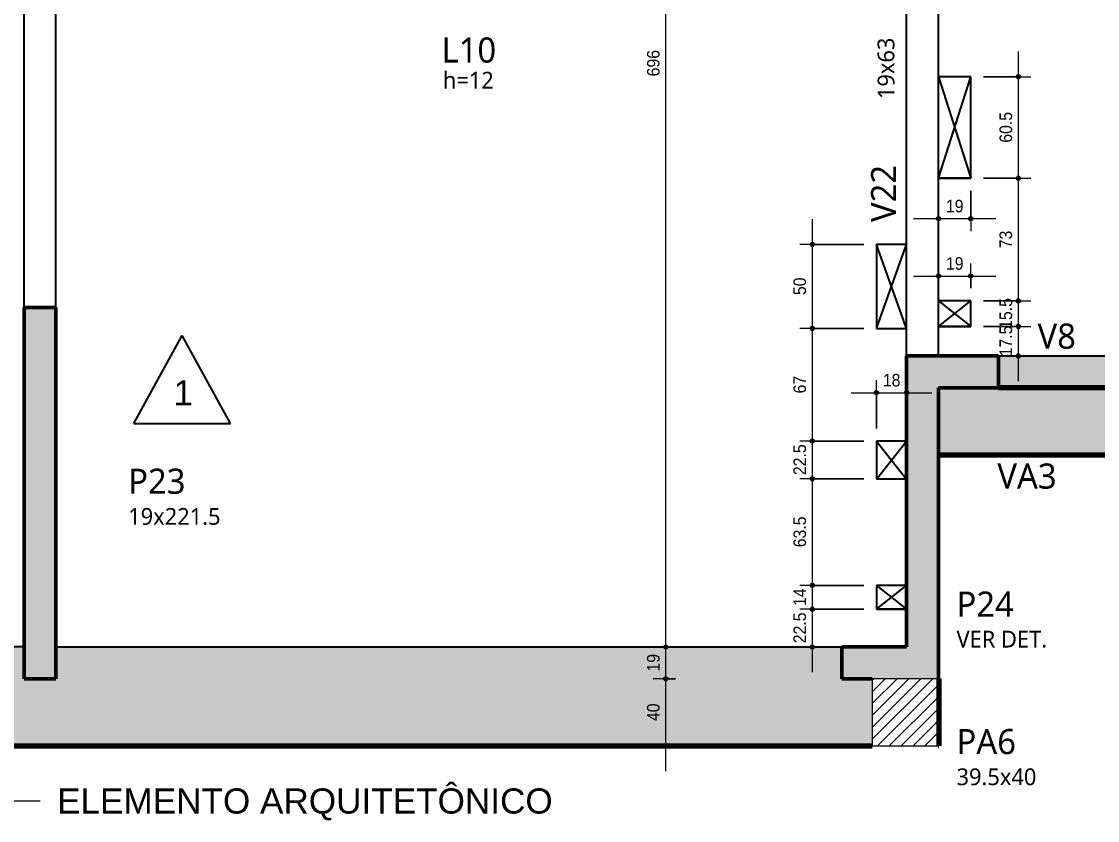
# Model space of a CAD drawing. Header units: centimetres. Extents: x -1984 to 34419, y -3196 to 88064.
# Drawn here: x 443 to 1084, y -1000 to -524 of the extents above; entities that cross this region are included whole.
import ezdxf

# ---------------------------------------------------------------- set-up
doc = ezdxf.new("R2010")
doc.units = ezdxf.units.CM
doc.linetypes.add('Traço', pattern=[0.635, 0.3175, -0.3175])
for name, color, linetype, lineweight in [('A-ANNO-DIMS', 7, 'Continuous', 9), ('A-ANNO-DIMS-50', 7, 'Continuous', 9), ('A-DETL-GENF', 7, 'Continuous', 18), ('A-DETL-THIN', 7, 'Continuous', 25), ('A-FLOR', 7, 'Continuous', 25), ('A-FLOR-IDEN', 7, 'Continuous', 9), ('G-ANNO-TEXT', 7, 'Continuous', 9), ('S-BEAM', 7, 'Continuous', 25), ('S-BEAM-HDLN', 7, 'Traço', 25), ('S-BEAM-IDEN', 7, 'Continuous', 9), ('S-COLS', 7, 'Continuous', 25), ('S-COLS-IDEN', 7, 'Continuous', 9)]:
    doc.layers.add(name, color=color, linetype=linetype, lineweight=lineweight)
doc.layers.add('A-DETL', color=7, linetype='Continuous', lineweight=18, true_color=0x00a600)
doc.styles.add('Arial', font='arial.ttf', dxfattribs={"height": 15})
doc.styles.add('Arial_1', font='arial.ttf', dxfattribs={"width": 0.9, "height": 7.5})
doc.styles.add('Gadugi', font='gadugi.ttf', dxfattribs={"height": 15})
doc.styles.add('Gadugi_1', font='gadugi.ttf', dxfattribs={"height": 10})
doc.styles.add('Gadugi_2', font='gadugi.ttf', dxfattribs={"height": 0.2})
doc.dimstyles.new('PED_1_5mm_ESQ', dxfattribs={"dimscale": 30.48, "dimtxt": 7.651945, "dimasz": 0.328084, "dimexe": 0.246063, "dimexo": 0.246063, "dimgap": 0.049213, "dimtad": 1, "dimdec": 1, "dimrnd": 0.5, "dimdsep": 46, "dimtxsty": 'Arial_1', "dimblk1": 'DOTSMALL', "dimblk2": 'DOTSMALL', "dimsah": 1, "dimcen": 0.09, "dimdle": 0.492126, "dimazin": 0, "dimtfac": 1, "dimtdec": 4, "dimtix": 1, "dimtmove": 0, "dimatfit": 3, "dimfxl": 1, "dimtvp": 1, "dimtolj": 1, "dimtzin": 0, "dimarcsym": 2})

# ---------------------------------------------------------------- blocks, each defined once
blk = doc.blocks.new('PED_TAG_PILAR_R04 - PILAR VER DET_-2523782-PL F 001 - FORMA DO 4º PAVIMENTO')
at = {"layer": 'S-COLS-IDEN', "insert": (0.115, -0.633), "char_height": 0.2, "width": 1.37089, "attachment_point": 1, "style": 'Gadugi_2'}
blk.add_mtext('VER DET.', dxfattribs=at)
blk = doc.blocks.new('DIMBLOCK41-PL F 001 - FORMA DO 4º PAVIMENTO')
at = {"layer": 'A-ANNO-DIMS-50'}
h = blk.add_hatch(color=256, dxfattribs=at)
edge = h.paths.add_edge_path(flags=0)
edge.add_arc((1229.93, -181.88), 1.25, 0, 360)
h = blk.add_hatch(color=256, dxfattribs=at)
edge = h.paths.add_edge_path(flags=0)
edge.add_arc((1229.93, -723.38), 1.25, 0, 360)
for p, q in [((997.15, -181.88), (1237.43, -181.88)), ((1229.93, -181.88), (997.15, -181.88)), ((1229.93, -723.38), (1229.93, -181.88)), ((1235.66, -723.38), (1222.43, -723.38)), ((1229.93, -723.38), (1235.66, -723.38))]:
    blk.add_line(p, q, dxfattribs=at)
for centre in [(1229.93, -181.88), (1229.93, -723.38)]:
    blk.add_circle(centre, 1.25, dxfattribs=at)
at = {"layer": 'A-ANNO-DIMS-50', "color": 0, "insert": (1218.7, -464.29), "char_height": 7.5, "width": 27.9708, "attachment_point": 1, "rotation": 90, "line_spacing_factor": 0.941778, "style": 'Arial_1'}
blk.add_mtext('541.5', dxfattribs=at)
blk = doc.blocks.new('_DotSmall')
at = {"color": 0, "linetype": 'ByBlock', "const_width": 0.5}
blk.add_lwpolyline([(-0.0625, 0, 1), (0.0625, 0, 1)], format="xyb", close=True, dxfattribs=at)
blk = doc.blocks.new('DIMBLOCK48-PL F 001 - FORMA DO 4º PAVIMENTO')
at = {"layer": 'A-ANNO-DIMS-50'}
h = blk.add_hatch(color=256, dxfattribs=at)
edge = h.paths.add_edge_path(flags=0)
edge.add_arc((827, -915.95), 1.25, 0, 360)
h = blk.add_hatch(color=256, dxfattribs=at)
edge = h.paths.add_edge_path(flags=0)
edge.add_arc((827, -955.95), 1.25, 0, 360)
for p, q in [((832.73, -915.95), (819.5, -915.95)), ((827, -970.95), (827, -915.95)), ((827, -915.95), (832.73, -915.95)), ((832.73, -955.95), (819.5, -955.95)), ((827, -955.95), (832.73, -955.95))]:
    blk.add_line(p, q, dxfattribs=at)
for centre in [(827, -915.95), (827, -955.95)]:
    blk.add_circle(centre, 1.25, dxfattribs=at)
at = {"layer": 'A-ANNO-DIMS-50', "color": 0, "insert": (815.76, -941.13), "char_height": 7.5, "width": 12.4315, "attachment_point": 1, "rotation": 90, "line_spacing_factor": 0.941778, "style": 'Arial_1'}
blk.add_mtext('40', dxfattribs=at)
blk = doc.blocks.new('DIMBLOCK49-PL F 001 - FORMA DO 4º PAVIMENTO')
at = {"layer": 'A-ANNO-DIMS-50'}
h = blk.add_hatch(color=256, dxfattribs=at)
edge = h.paths.add_edge_path(flags=0)
edge.add_arc((827, -896.95), 1.25, 0, 360)
h = blk.add_hatch(color=256, dxfattribs=at)
edge = h.paths.add_edge_path(flags=0)
edge.add_arc((827, -915.95), 1.25, 0, 360)
for p, q in [((832.73, -896.95), (819.5, -896.95)), ((827, -915.95), (827, -896.95)), ((827, -896.95), (832.73, -896.95)), ((832.73, -915.95), (819.5, -915.95)), ((827, -915.95), (832.73, -915.95))]:
    blk.add_line(p, q, dxfattribs=at)
for centre in [(827, -896.95), (827, -915.95)]:
    blk.add_circle(centre, 1.25, dxfattribs=at)
at = {"layer": 'A-ANNO-DIMS-50', "color": 0, "insert": (815.76, -911.63), "char_height": 7.5, "width": 12.4315, "attachment_point": 1, "rotation": 90, "line_spacing_factor": 0.941778, "style": 'Arial_1'}
blk.add_mtext('19', dxfattribs=at)
blk = doc.blocks.new('DIMBLOCK50-PL F 001 - FORMA DO 4º PAVIMENTO')
at = {"layer": 'A-ANNO-DIMS-50'}
h = blk.add_hatch(color=256, dxfattribs=at)
edge = h.paths.add_edge_path(flags=0)
edge.add_arc((827, -200.88), 1.25, 0, 360)
h = blk.add_hatch(color=256, dxfattribs=at)
edge = h.paths.add_edge_path(flags=0)
edge.add_arc((827, -896.95), 1.25, 0, 360)
for p, q in [((832.73, -200.88), (819.5, -200.88)), ((827, -896.95), (827, -200.88)), ((827, -200.88), (832.73, -200.88)), ((832.73, -896.95), (819.5, -896.95)), ((827, -896.95), (832.73, -896.95))]:
    blk.add_line(p, q, dxfattribs=at)
for centre in [(827, -200.88), (827, -896.95)]:
    blk.add_circle(centre, 1.25, dxfattribs=at)
at = {"layer": 'A-ANNO-DIMS-50', "color": 0, "insert": (815.76, -556.68), "char_height": 7.5, "width": 18.6472, "attachment_point": 1, "rotation": 90, "line_spacing_factor": 0.941778, "style": 'Arial_1'}
blk.add_mtext('696', dxfattribs=at)
blk = doc.blocks.new('DIMBLOCK157-PL F 001 - FORMA DO 4º PAVIMENTO')
at = {"layer": 'A-ANNO-DIMS-50'}
h = blk.add_hatch(color=256, dxfattribs=at)
edge = h.paths.add_edge_path(flags=0)
edge.add_arc((914.34, -656.89), 1.25, 0, 360)
h = blk.add_hatch(color=256, dxfattribs=at)
edge = h.paths.add_edge_path(flags=0)
edge.add_arc((914.34, -707), 1.25, 0, 360)
for p, q in [((914.34, -641.89), (914.34, -707)), ((945.14, -656.89), (906.84, -656.89)), ((914.34, -656.89), (945.14, -656.89)), ((945.14, -707), (906.84, -707)), ((914.34, -707), (945.14, -707))]:
    blk.add_line(p, q, dxfattribs=at)
for centre in [(914.34, -656.89), (914.34, -707)]:
    blk.add_circle(centre, 1.25, dxfattribs=at)
at = {"layer": 'A-ANNO-DIMS-50', "color": 0, "insert": (903.11, -687.12), "char_height": 7.5, "width": 12.4315, "attachment_point": 1, "rotation": 90, "line_spacing_factor": 0.941778, "style": 'Arial_1'}
blk.add_mtext('50', dxfattribs=at)
blk = doc.blocks.new('DIMBLOCK158-PL F 001 - FORMA DO 4º PAVIMENTO')
at = {"layer": 'A-ANNO-DIMS-50'}
h = blk.add_hatch(color=256, dxfattribs=at)
edge = h.paths.add_edge_path(flags=0)
edge.add_arc((914.34, -707), 1.25, 0, 360)
h = blk.add_hatch(color=256, dxfattribs=at)
edge = h.paths.add_edge_path(flags=0)
edge.add_arc((914.34, -774.17), 1.25, 0, 360)
for p, q in [((945.14, -707), (906.84, -707)), ((914.34, -707), (914.34, -774.17)), ((914.34, -707), (945.14, -707)), ((945.14, -774.17), (906.84, -774.17)), ((914.34, -774.17), (945.14, -774.17))]:
    blk.add_line(p, q, dxfattribs=at)
for centre in [(914.34, -707), (914.34, -774.17)]:
    blk.add_circle(centre, 1.25, dxfattribs=at)
at = {"layer": 'A-ANNO-DIMS-50', "color": 0, "insert": (903.11, -745.76), "char_height": 7.5, "width": 12.4315, "attachment_point": 1, "rotation": 90, "line_spacing_factor": 0.941778, "style": 'Arial_1'}
blk.add_mtext('67', dxfattribs=at)
blk = doc.blocks.new('DIMBLOCK159-PL F 001 - FORMA DO 4º PAVIMENTO')
at = {"layer": 'A-ANNO-DIMS-50'}
h = blk.add_hatch(color=256, dxfattribs=at)
edge = h.paths.add_edge_path(flags=0)
edge.add_arc((914.34, -774.17), 1.25, 0, 360)
h = blk.add_hatch(color=256, dxfattribs=at)
edge = h.paths.add_edge_path(flags=0)
edge.add_arc((914.34, -796.64), 1.25, 0, 360)
for p, q in [((945.14, -774.17), (906.84, -774.17)), ((914.34, -774.17), (914.34, -796.64)), ((914.34, -774.17), (945.14, -774.17)), ((945.14, -796.64), (906.84, -796.64)), ((914.34, -796.64), (945.14, -796.64))]:
    blk.add_line(p, q, dxfattribs=at)
for centre in [(914.34, -774.17), (914.34, -796.64)]:
    blk.add_circle(centre, 1.25, dxfattribs=at)
at = {"layer": 'A-ANNO-DIMS-50', "color": 0, "insert": (903.11, -794.47), "char_height": 7.5, "width": 21.7551, "attachment_point": 1, "rotation": 90, "line_spacing_factor": 0.941778, "style": 'Arial_1'}
blk.add_mtext('22.5', dxfattribs=at)
blk = doc.blocks.new('DIMBLOCK160-PL F 001 - FORMA DO 4º PAVIMENTO')
at = {"layer": 'A-ANNO-DIMS-50'}
h = blk.add_hatch(color=256, dxfattribs=at)
edge = h.paths.add_edge_path(flags=0)
edge.add_arc((914.34, -796.64), 1.25, 0, 360)
h = blk.add_hatch(color=256, dxfattribs=at)
edge = h.paths.add_edge_path(flags=0)
edge.add_arc((914.34, -860.21), 1.25, 0, 360)
for p, q in [((945.14, -796.64), (906.84, -796.64)), ((914.34, -796.64), (914.34, -860.21)), ((914.34, -796.64), (945.14, -796.64)), ((945.14, -860.21), (906.84, -860.21)), ((914.34, -860.21), (945.14, -860.21))]:
    blk.add_line(p, q, dxfattribs=at)
for centre in [(914.34, -796.64), (914.34, -860.21)]:
    blk.add_circle(centre, 1.25, dxfattribs=at)
at = {"layer": 'A-ANNO-DIMS-50', "color": 0, "insert": (903.11, -837.49), "char_height": 7.5, "width": 21.7551, "attachment_point": 1, "rotation": 90, "line_spacing_factor": 0.941778, "style": 'Arial_1'}
blk.add_mtext('63.5', dxfattribs=at)
blk = doc.blocks.new('DIMBLOCK161-PL F 001 - FORMA DO 4º PAVIMENTO')
at = {"layer": 'A-ANNO-DIMS-50'}
h = blk.add_hatch(color=256, dxfattribs=at)
edge = h.paths.add_edge_path(flags=0)
edge.add_arc((914.34, -860.21), 1.25, 0, 360)
h = blk.add_hatch(color=256, dxfattribs=at)
edge = h.paths.add_edge_path(flags=0)
edge.add_arc((914.34, -874.44), 1.25, 0, 360)
for p, q in [((945.14, -860.21), (906.84, -860.21)), ((914.34, -860.21), (914.34, -874.44)), ((914.34, -860.21), (945.14, -860.21)), ((945.14, -874.44), (906.84, -874.44)), ((914.34, -874.44), (945.14, -874.44))]:
    blk.add_line(p, q, dxfattribs=at)
for centre in [(914.34, -860.21), (914.34, -874.44)]:
    blk.add_circle(centre, 1.25, dxfattribs=at)
at = {"layer": 'A-ANNO-DIMS-50', "color": 0, "insert": (903.11, -872.51), "char_height": 7.5, "width": 12.4315, "attachment_point": 1, "rotation": 90, "line_spacing_factor": 0.941778, "style": 'Arial_1'}
blk.add_mtext('14', dxfattribs=at)
blk = doc.blocks.new('DIMBLOCK162-PL F 001 - FORMA DO 4º PAVIMENTO')
at = {"layer": 'A-ANNO-DIMS-50'}
h = blk.add_hatch(color=256, dxfattribs=at)
edge = h.paths.add_edge_path(flags=0)
edge.add_arc((914.34, -874.44), 1.25, 0, 360)
h = blk.add_hatch(color=256, dxfattribs=at)
edge = h.paths.add_edge_path(flags=0)
edge.add_arc((914.34, -896.95), 1.25, 0, 360)
for p, q in [((945.14, -874.44), (906.84, -874.44)), ((914.34, -874.44), (914.34, -911.95)), ((914.34, -874.44), (945.14, -874.44)), ((924.4, -896.95), (906.84, -896.95)), ((914.34, -896.95), (924.4, -896.95))]:
    blk.add_line(p, q, dxfattribs=at)
for centre in [(914.34, -874.44), (914.34, -896.95)]:
    blk.add_circle(centre, 1.25, dxfattribs=at)
at = {"layer": 'A-ANNO-DIMS-50', "color": 0, "insert": (903.11, -894.76), "char_height": 7.5, "width": 21.7551, "attachment_point": 1, "rotation": 90, "line_spacing_factor": 0.941778, "style": 'Arial_1'}
blk.add_mtext('22.5', dxfattribs=at)
blk = doc.blocks.new('DIMBLOCK163-PL F 001 - FORMA DO 4º PAVIMENTO')
at = {"layer": 'A-ANNO-DIMS-50'}
h = blk.add_hatch(color=256, dxfattribs=at)
edge = h.paths.add_edge_path(flags=0)
edge.add_arc((952.64, -745.34), 1.25, 0, 360)
h = blk.add_hatch(color=256, dxfattribs=at)
edge = h.paths.add_edge_path(flags=0)
edge.add_arc((970.65, -745.34), 1.25, 0, 360)
for p, q in [((952.64, -766.67), (952.64, -737.84)), ((970.65, -751.07), (970.65, -737.84)), ((937.64, -745.34), (985.65, -745.34)), ((952.64, -745.34), (952.64, -766.67)), ((970.65, -745.34), (970.65, -751.07))]:
    blk.add_line(p, q, dxfattribs=at)
for centre in [(952.64, -745.34), (970.65, -745.34)]:
    blk.add_circle(centre, 1.25, dxfattribs=at)
at = {"layer": 'A-ANNO-DIMS-50', "color": 0, "insert": (956.46, -734.11), "char_height": 7.5, "width": 12.4315, "attachment_point": 1, "line_spacing_factor": 0.941778, "style": 'Arial_1'}
blk.add_mtext('18', dxfattribs=at)
blk = doc.blocks.new('DIMBLOCK271-PL F 001 - FORMA DO 4º PAVIMENTO')
at = {"layer": 'A-ANNO-DIMS-50'}
h = blk.add_hatch(color=256, dxfattribs=at)
edge = h.paths.add_edge_path(flags=0)
edge.add_arc((1037.26, -556.93), 1.25, 0, 360)
h = blk.add_hatch(color=256, dxfattribs=at)
edge = h.paths.add_edge_path(flags=0)
edge.add_arc((1037.26, -617.43), 1.25, 0, 360)
for p, q in [((1037.26, -541.93), (1037.26, -617.43)), ((1016.39, -556.93), (1044.76, -556.93)), ((1037.26, -556.93), (1016.39, -556.93)), ((1016.39, -617.43), (1044.76, -617.43)), ((1037.26, -617.43), (1016.39, -617.43))]:
    blk.add_line(p, q, dxfattribs=at)
for centre in [(1037.26, -556.93), (1037.26, -617.43)]:
    blk.add_circle(centre, 1.25, dxfattribs=at)
at = {"layer": 'A-ANNO-DIMS-50', "color": 0, "insert": (1026.02, -596.25), "char_height": 7.5, "width": 21.7551, "attachment_point": 1, "rotation": 90, "line_spacing_factor": 0.941778, "style": 'Arial_1'}
blk.add_mtext('60.5', dxfattribs=at)
blk = doc.blocks.new('DIMBLOCK272-PL F 001 - FORMA DO 4º PAVIMENTO')
at = {"layer": 'A-ANNO-DIMS-50'}
h = blk.add_hatch(color=256, dxfattribs=at)
edge = h.paths.add_edge_path(flags=0)
edge.add_arc((1037.26, -617.43), 1.25, 0, 360)
h = blk.add_hatch(color=256, dxfattribs=at)
edge = h.paths.add_edge_path(flags=0)
edge.add_arc((1037.26, -690.56), 1.25, 0, 360)
for p, q in [((1016.39, -617.43), (1044.76, -617.43)), ((1037.26, -617.43), (1016.39, -617.43)), ((1037.26, -617.43), (1037.26, -690.56)), ((1016.39, -690.56), (1044.76, -690.56)), ((1037.26, -690.56), (1016.39, -690.56))]:
    blk.add_line(p, q, dxfattribs=at)
for centre in [(1037.26, -617.43), (1037.26, -690.56)]:
    blk.add_circle(centre, 1.25, dxfattribs=at)
at = {"layer": 'A-ANNO-DIMS-50', "color": 0, "insert": (1026.02, -659.18), "char_height": 7.5, "width": 12.4315, "attachment_point": 1, "rotation": 90, "line_spacing_factor": 0.941778, "style": 'Arial_1'}
blk.add_mtext('73', dxfattribs=at)
blk = doc.blocks.new('DIMBLOCK273-PL F 001 - FORMA DO 4º PAVIMENTO')
at = {"layer": 'A-ANNO-DIMS-50'}
h = blk.add_hatch(color=256, dxfattribs=at)
edge = h.paths.add_edge_path(flags=0)
edge.add_arc((1037.26, -690.56), 1.25, 0, 360)
h = blk.add_hatch(color=256, dxfattribs=at)
edge = h.paths.add_edge_path(flags=0)
edge.add_arc((1037.26, -705.83), 1.25, 0, 360)
for p, q in [((1016.39, -690.56), (1044.76, -690.56)), ((1037.26, -690.56), (1016.39, -690.56)), ((1037.26, -690.56), (1037.26, -705.83)), ((1016.39, -705.83), (1044.76, -705.83)), ((1037.26, -705.83), (1016.39, -705.83))]:
    blk.add_line(p, q, dxfattribs=at)
for centre in [(1037.26, -690.56), (1037.26, -705.83)]:
    blk.add_circle(centre, 1.25, dxfattribs=at)
at = {"layer": 'A-ANNO-DIMS-50', "color": 0, "insert": (1026.02, -707.26), "char_height": 7.5, "width": 21.7551, "attachment_point": 1, "rotation": 90, "line_spacing_factor": 0.941778, "style": 'Arial_1'}
blk.add_mtext('15.5', dxfattribs=at)
blk = doc.blocks.new('DIMBLOCK274-PL F 001 - FORMA DO 4º PAVIMENTO')
at = {"layer": 'A-ANNO-DIMS-50'}
h = blk.add_hatch(color=256, dxfattribs=at)
edge = h.paths.add_edge_path(flags=0)
edge.add_arc((1037.26, -705.83), 1.25, 0, 360)
h = blk.add_hatch(color=256, dxfattribs=at)
edge = h.paths.add_edge_path(flags=0)
edge.add_arc((1037.26, -723.38), 1.25, 0, 360)
for p, q in [((1016.39, -705.83), (1044.76, -705.83)), ((1037.26, -705.83), (1016.39, -705.83)), ((1037.26, -705.83), (1037.26, -738.38)), ((1031.53, -723.38), (1044.76, -723.38)), ((1037.26, -723.38), (1031.53, -723.38))]:
    blk.add_line(p, q, dxfattribs=at)
for centre in [(1037.26, -705.83), (1037.26, -723.38)]:
    blk.add_circle(centre, 1.25, dxfattribs=at)
at = {"layer": 'A-ANNO-DIMS-50', "color": 0, "insert": (1026.02, -723.67), "char_height": 7.5, "width": 21.7551, "attachment_point": 1, "rotation": 90, "line_spacing_factor": 0.941778, "style": 'Arial_1'}
blk.add_mtext('17.5', dxfattribs=at)
blk = doc.blocks.new('DIMBLOCK275-PL F 001 - FORMA DO 4º PAVIMENTO')
at = {"layer": 'A-ANNO-DIMS-50'}
h = blk.add_hatch(color=256, dxfattribs=at)
edge = h.paths.add_edge_path(flags=0)
edge.add_arc((989.65, -641.51), 1.25, 0, 360)
h = blk.add_hatch(color=256, dxfattribs=at)
edge = h.paths.add_edge_path(flags=0)
edge.add_arc((1008.89, -641.51), 1.25, 0, 360)
for p, q in [((1008.89, -624.93), (1008.89, -649.01)), ((1008.89, -641.51), (1008.89, -624.93)), ((989.65, -647.25), (989.65, -634.01)), ((974.65, -641.51), (1023.89, -641.51)), ((989.65, -641.51), (989.65, -647.25))]:
    blk.add_line(p, q, dxfattribs=at)
for centre in [(989.65, -641.51), (1008.89, -641.51)]:
    blk.add_circle(centre, 1.25, dxfattribs=at)
at = {"layer": 'A-ANNO-DIMS-50', "color": 0, "insert": (994.09, -630.28), "char_height": 7.5, "width": 12.4315, "attachment_point": 1, "line_spacing_factor": 0.941778, "style": 'Arial_1'}
blk.add_mtext('19', dxfattribs=at)
blk = doc.blocks.new('DIMBLOCK276-PL F 001 - FORMA DO 4º PAVIMENTO')
at = {"layer": 'A-ANNO-DIMS-50'}
h = blk.add_hatch(color=256, dxfattribs=at)
edge = h.paths.add_edge_path(flags=0)
edge.add_arc((989.65, -675.77), 1.25, 0, 360)
h = blk.add_hatch(color=256, dxfattribs=at)
edge = h.paths.add_edge_path(flags=0)
edge.add_arc((1008.89, -675.77), 1.25, 0, 360)
for p, q in [((989.65, -681.5), (989.65, -668.27)), ((1008.89, -683.06), (1008.89, -668.27)), ((974.65, -675.77), (1023.89, -675.77)), ((989.65, -675.77), (989.65, -681.5)), ((1008.89, -675.77), (1008.89, -683.06))]:
    blk.add_line(p, q, dxfattribs=at)
for centre in [(989.65, -675.77), (1008.89, -675.77)]:
    blk.add_circle(centre, 1.25, dxfattribs=at)
at = {"layer": 'A-ANNO-DIMS-50', "color": 0, "insert": (994.09, -664.53), "char_height": 7.5, "width": 12.4315, "attachment_point": 1, "line_spacing_factor": 0.941778, "style": 'Arial_1'}
blk.add_mtext('19', dxfattribs=at)

msp = doc.modelspace()

# ---------------------------------------------------------------- hatches: boundary and pattern name
at = {"layer": 'A-DETL-GENF', "true_color": 0x808080}
h = msp.add_hatch(dxfattribs=at)
h.set_pattern_fill('FP_1', color=8, style=0, pattern_type=2)
h.set_pattern_definition([(45, (0, 0), (-3.535534, 3.535534), [])])
h.paths.add_polyline_path([(950.15, -955.95), (989.65, -955.95), (989.65, -915.95), (950.15, -915.95)], flags=0)
h.paths.add_polyline_path([(-1719.36, -955.95), (-1719.36, -915.95), (-1758.86, -915.95), (-1758.86, -955.95)], flags=0)
h.paths.add_polyline_path([(1308.64, 707.12), (1348.15, 707.12), (1348.15, 747.12), (1308.64, 747.12)], flags=0)
h.paths.add_polyline_path([(-1400.36, 707.12), (-1360.86, 707.12), (-1360.86, 747.12), (-1400.36, 747.12)], flags=0)
at = {"layer": 'S-BEAM', "true_color": 0xccffcc}
for points in [[(1025.4, -742.38), (1333.15, -742.38), (1333.15, -723.38), (1025.4, -723.38), (1025.4, -742.38)], [(444.15, -915.95), (444.15, -896.95), (-24.6, -896.95), (-24.6, -915.95)], [(931.9, -915.95), (931.9, -896.95), (463.15, -896.95), (463.15, -915.95), (586.97, -915.95)]]:
    msp.add_hatch(color=254, dxfattribs=at).paths.add_polyline_path(points, flags=0)
at = {"layer": 'S-BEAM', "true_color": 0xffffcc}
for points in [[(1327.28, -782.38), (1333.15, -782.38), (1333.15, -742.38), (989.65, -742.38), (989.65, -782.38), (1029.65, -782.38)], [(950.15, -955.95), (950.15, -915.95), (-1719.36, -915.95), (-1719.36, -955.95), (586.97, -955.95)], [(989.89, -955.95), (989.89, -915.95), (989.65, -915.95), (989.65, -955.95)]]:
    msp.add_hatch(color=7, dxfattribs=at).paths.add_polyline_path(points, flags=0)
at = {"layer": 'S-COLS', "true_color": 0x808080}
for points in [[(463.15, -915.95), (463.15, -694.48), (444.15, -694.48), (444.15, -915.95)], [(950.15, -915.95), (989.65, -915.95), (989.65, -742.38), (1025.4, -742.38), (1025.4, -723.38), (970.65, -723.38), (970.65, -896.95), (931.9, -896.95), (931.9, -915.95)]]:
    msp.add_hatch(color=8, dxfattribs=at).paths.add_polyline_path(points, flags=0)

# ---------------------------------------------------------------- linework, layer by layer
at = {"layer": 'A-DETL', "color": 7}
for p, q in [((989.65, -915.95), (950.15, -915.95)), ((950.15, -915.95), (950.15, -955.95)), ((989.65, -955.95), (989.65, -915.95)), ((950.15, -955.95), (989.65, -955.95))]:
    msp.add_line(p, q, dxfattribs=at)
at = {"layer": 'A-DETL-THIN'}
for p, q in [((989.65, -556.93), (1008.89, -617.43)), ((989.65, -617.43), (1008.89, -556.93)), ((1008.89, -617.43), (989.65, -617.43)), ((970.65, -707), (952.64, -656.89)), ((952.64, -656.89), (952.64, -707)), ((952.64, -707), (970.65, -656.89)), ((989.65, -690.56), (1008.89, -705.83)), ((989.65, -705.83), (1008.89, -690.56)), ((1008.89, -705.83), (989.65, -705.83)), ((952.64, -774.17), (970.65, -796.86)), ((952.65, -796.86), (970.65, -774.18)), ((970.65, -796.86), (952.65, -796.86)), ((952.64, -860.21), (970.65, -874.44)), ((952.64, -874.44), (970.65, -860.21)), ((970.65, -874.44), (952.64, -874.44))]:
    msp.add_line(p, q, dxfattribs=at)
at = {"layer": 'A-DETL-THIN', "color": 1, "true_color": 0xff0000}
for p, q in [((509.74, -763.77), (538.55, -711.14)), ((567.36, -763.77), (538.55, -711.14)), ((509.74, -763.77), (567.36, -763.77))]:
    msp.add_line(p, q, dxfattribs=at)
at = {"layer": 'A-FLOR'}
for p, q in [((1008.89, -556.93), (989.65, -556.93)), ((1008.89, -617.43), (1008.89, -556.93)), ((989.65, -617.43), (1008.89, -617.43)), ((970.65, -656.89), (952.64, -656.89)), ((952.64, -656.89), (952.64, -707)), ((1008.89, -690.56), (989.65, -690.56)), ((1008.89, -705.83), (1008.89, -690.56)), ((989.65, -705.83), (1008.89, -705.83)), ((952.64, -707), (970.65, -707)), ((970.65, -774.17), (952.64, -774.17)), ((952.64, -774.17), (952.64, -796.64)), ((952.64, -796.64), (970.65, -796.64)), ((970.65, -860.21), (952.64, -860.21)), ((952.64, -860.21), (952.64, -874.44)), ((952.64, -874.44), (970.65, -874.44))]:
    msp.add_line(p, q, dxfattribs=at)
at = {"layer": 'G-ANNO-TEXT'}
msp.add_line((379.41, -988.82), (453.83, -988.82), dxfattribs=at)
at = {"layer": 'S-BEAM'}
for p, q in [((970.65, -723.38), (970.65, -340.88)), ((989.65, -723.38), (989.65, -340.88)), ((444.15, -694.48), (444.15, -389.38)), ((463.15, -694.48), (463.15, -389.38)), ((1025.4, -723.38), (1333.15, -723.38)), ((444.15, -896.95), (-24.6, -896.95)), ((463.15, -896.95), (931.9, -896.95))]:
    msp.add_line(p, q, dxfattribs=at)
at = {"layer": 'S-BEAM', "color": 190, "lineweight": 70, "true_color": 0x8000ff}
for p, q in [((989.65, -782.38), (1333.15, -782.38)), ((989.65, -915.95), (989.89, -915.95)), ((989.89, -915.95), (989.89, -955.95)), ((-1719.36, -955.95), (950.15, -955.95)), ((989.65, -955.95), (989.89, -955.95))]:
    msp.add_line(p, q, dxfattribs=at)
at = {"layer": 'S-BEAM-HDLN', "color": 190, "linetype": 'Continuous', "lineweight": 70, "true_color": 0x8000ff}
msp.add_line((1333.15, -742.38), (1025.4, -742.38), dxfattribs=at)
at = {"layer": 'S-COLS', "lineweight": 50}
for p, q in [((444.15, -915.95), (444.15, -694.48)), ((444.15, -694.48), (463.15, -694.48)), ((463.15, -694.48), (463.15, -915.95)), ((970.65, -896.95), (970.65, -723.38)), ((970.65, -723.38), (1025.4, -723.38)), ((1025.4, -723.38), (1025.4, -742.38)), ((1025.4, -742.38), (989.65, -742.38)), ((989.65, -742.38), (989.65, -915.95)), ((931.9, -915.95), (931.9, -896.95)), ((931.9, -896.95), (970.65, -896.95)), ((463.15, -915.95), (444.15, -915.95)), ((950.15, -915.95), (931.9, -915.95))]:
    msp.add_line(p, q, dxfattribs=at)

# ---------------------------------------------------------------- block references
at = {"layer": 'S-COLS-IDEN', "xscale": 49.99999999999998, "yscale": 49.99999999999998, "zscale": 49.99999999999998}
msp.add_blockref('PED_TAG_PILAR_R04 - PILAR VER DET_-2523782-PL F 001 - FORMA DO 4º PAVIMENTO', (994.65, -855.66), dxfattribs=at)

# ---------------------------------------------------------------- texts
at = {"layer": 'A-FLOR-IDEN', "attachment_point": 1}
for s, insert, char_height, width, style in [('L10', (693.19, -533.48), 15, 40.0844, 'Gadugi'), ('h=12', (693.97, -553.96), 10, 39.6835, 'Gadugi_1')]:
    msp.add_mtext(s, dxfattribs=dict(at, insert=insert, char_height=char_height, width=width, style=style))
at = {"layer": 'G-ANNO-TEXT', "color": 1, "true_color": 0xff0000, "insert": (533.28, -737.88), "char_height": 15, "width": 14.4304, "attachment_point": 1, "style": 'Arial'}
msp.add_mtext('1', dxfattribs=at)
at = {"layer": 'G-ANNO-TEXT', "insert": (463.83, -981.32), "char_height": 15, "width": 363.9661, "attachment_point": 1, "style": 'Arial'}
msp.add_mtext('ELEMENTO ARQUITETÔNICO', dxfattribs=at)
at = {"layer": 'S-BEAM-IDEN', "attachment_point": 1, "rotation": 90}
for s, insert, char_height, width, style in [('19x63', (953.31, -570.25), 10, 44.8945, 'Gadugi_1'), ('V22', (949.37, -643.55), 15, 44.0928, 'Gadugi')]:
    msp.add_mtext(s, dxfattribs=dict(at, insert=insert, char_height=char_height, width=width, style=style))
at = {"layer": 'S-BEAM-IDEN', "char_height": 15, "attachment_point": 1, "style": 'Gadugi'}
for s, insert, width in [('V8', (1048.73, -704.11), 30.0633), ('VA3', (1024.73, -787.54), 46.4979)]:
    msp.add_mtext(s, dxfattribs=dict(at, insert=insert, width=width))
at = {"layer": 'S-COLS-IDEN', "attachment_point": 1}
for s, insert, char_height, width, style in [('P23', (506.28, -790.61), 15, 42.4894, 'Gadugi'), ('19x221.5', (506.28, -814.1), 10, 66.9409, 'Gadugi_1'), ('P24', (1000.39, -863.9), 15, 42.4894, 'Gadugi'), ('PA6', (1000.39, -945.89), 15, 44.8945, 'Gadugi'), ('39.5x40', (1000.39, -969.38), 10, 57.7215, 'Gadugi_1')]:
    msp.add_mtext(s, dxfattribs=dict(at, insert=insert, char_height=char_height, width=width, style=style))

# ---------------------------------------------------------------- dimensions: what is measured, and where the dimension line sits
at = {"layer": 'A-ANNO-DIMS'}
for base, p1, p2, override, picture, middle in [((1229.93, -181.88), (1228.16, -723.38), (989.65, -181.88), {"dimpost": '<>', "dimfxl": 591.70418}, 'DIMBLOCK41-PL F 001 - FORMA DO 4º PAVIMENTO', (1224.6, -452.63)), ((827, -200.88), (825.23, -896.95), (825.23, -200.88), {"dimpost": '<>', "dimfxl": 696.068759}, 'DIMBLOCK50-PL F 001 - FORMA DO 4º PAVIMENTO', (821.67, -548.92)), ((1037.26, -617.43), (1008.89, -556.93), (1008.89, -617.43), {"dimpost": '<>', "dimfxl": 60.495173}, 'DIMBLOCK271-PL F 001 - FORMA DO 4º PAVIMENTO', (1031.93, -587.18)), ((1037.26, -690.56), (1008.89, -617.43), (1008.89, -690.56), {"dimpost": '<>', "dimfxl": 73.13586}, 'DIMBLOCK272-PL F 001 - FORMA DO 4º PAVIMENTO', (1031.93, -654)), ((914.34, -707), (952.64, -656.89), (952.64, -707), {"dimpost": '<>', "dimfxl": 50.114403}, 'DIMBLOCK157-PL F 001 - FORMA DO 4º PAVIMENTO', (909.01, -681.94)), ((1037.26, -705.83), (1008.89, -690.56), (1008.89, -705.83), {"dimpost": '<>', "dimfxl": 15.26738}, 'DIMBLOCK273-PL F 001 - FORMA DO 4º PAVIMENTO', (1031.93, -698.2)), ((914.34, -774.17), (952.64, -707), (952.64, -774.17), {"dimpost": '<>', "dimfxl": 67.164479}, 'DIMBLOCK158-PL F 001 - FORMA DO 4º PAVIMENTO', (909.01, -740.58)), ((1037.2617, -723.3808), (1008.8857, -705.8323), (1039.0294, -723.3808), {"dimpost": '<>', "dimfxl": 34.879728}, 'DIMBLOCK274-PL F 001 - FORMA DO 4º PAVIMENTO', (1031.9324, -714.6066)), ((914.34, -796.64), (952.64, -774.17), (952.64, -796.64), {"dimpost": '<>', "dimfxl": 22.471657}, 'DIMBLOCK159-PL F 001 - FORMA DO 4º PAVIMENTO', (909.01, -785.4)), ((914.34, -860.21), (952.64, -796.64), (952.64, -860.21), {"dimpost": '<>', "dimfxl": 63.569504}, 'DIMBLOCK160-PL F 001 - FORMA DO 4º PAVIMENTO', (909.01, -828.42)), ((914.34, -874.44), (952.64, -860.21), (952.64, -874.44), {"dimpost": '<>', "dimfxl": 14.237686}, 'DIMBLOCK161-PL F 001 - FORMA DO 4º PAVIMENTO', (909.08, -867.33)), ((914.34, -896.95), (952.64, -874.44), (931.9, -896.95), {"dimpost": '<>', "dimfxl": 30.603005}, 'DIMBLOCK162-PL F 001 - FORMA DO 4º PAVIMENTO', (909.01, -885.7)), ((827, -896.95), (825.23, -915.95), (825.23, -896.95), {"dimpost": '<>', "dimfxl": 19}, 'DIMBLOCK49-PL F 001 - FORMA DO 4º PAVIMENTO', (821.67, -906.45)), ((827, -915.95), (825.23, -955.95), (825.23, -915.95), {"dimpost": '<>', "dimfxl": 40}, 'DIMBLOCK48-PL F 001 - FORMA DO 4º PAVIMENTO', (821.67, -935.95))]:
    dim = msp.add_linear_dim(base=base, p1=p1, p2=p2, angle=90, dimstyle='PED_1_5mm_ESQ', override=override, dxfattribs=at)
    dim.commit()
    dim.dimension.update_dxf_attribs({"geometry": picture, "text_midpoint": middle})
for base, p1, p2, override, picture, middle in [((1008.89, -641.51), (989.65, -639.75), (1008.89, -617.43), {"dimpost": '<>', "dimfxl": 29.465388}, 'DIMBLOCK275-PL F 001 - FORMA DO 4º PAVIMENTO', (999.27, -636.18)), ((1008.89, -675.77), (989.65, -674), (1008.89, -690.56), {"dimpost": '<>', "dimfxl": 25.387756}, 'DIMBLOCK276-PL F 001 - FORMA DO 4º PAVIMENTO', (999.27, -670.44)), ((970.65, -745.34), (952.64, -774.17), (970.65, -743.57), {"dimpost": '<>', "dimfxl": 35.499087}, 'DIMBLOCK163-PL F 001 - FORMA DO 4º PAVIMENTO', (961.64, -740.01))]:
    dim = msp.add_linear_dim(base=base, p1=p1, p2=p2, dimstyle='PED_1_5mm_ESQ', override=override, dxfattribs=at)
    dim.commit()
    dim.dimension.update_dxf_attribs({"geometry": picture, "text_midpoint": middle})

doc.saveas('drawing.dxf')
